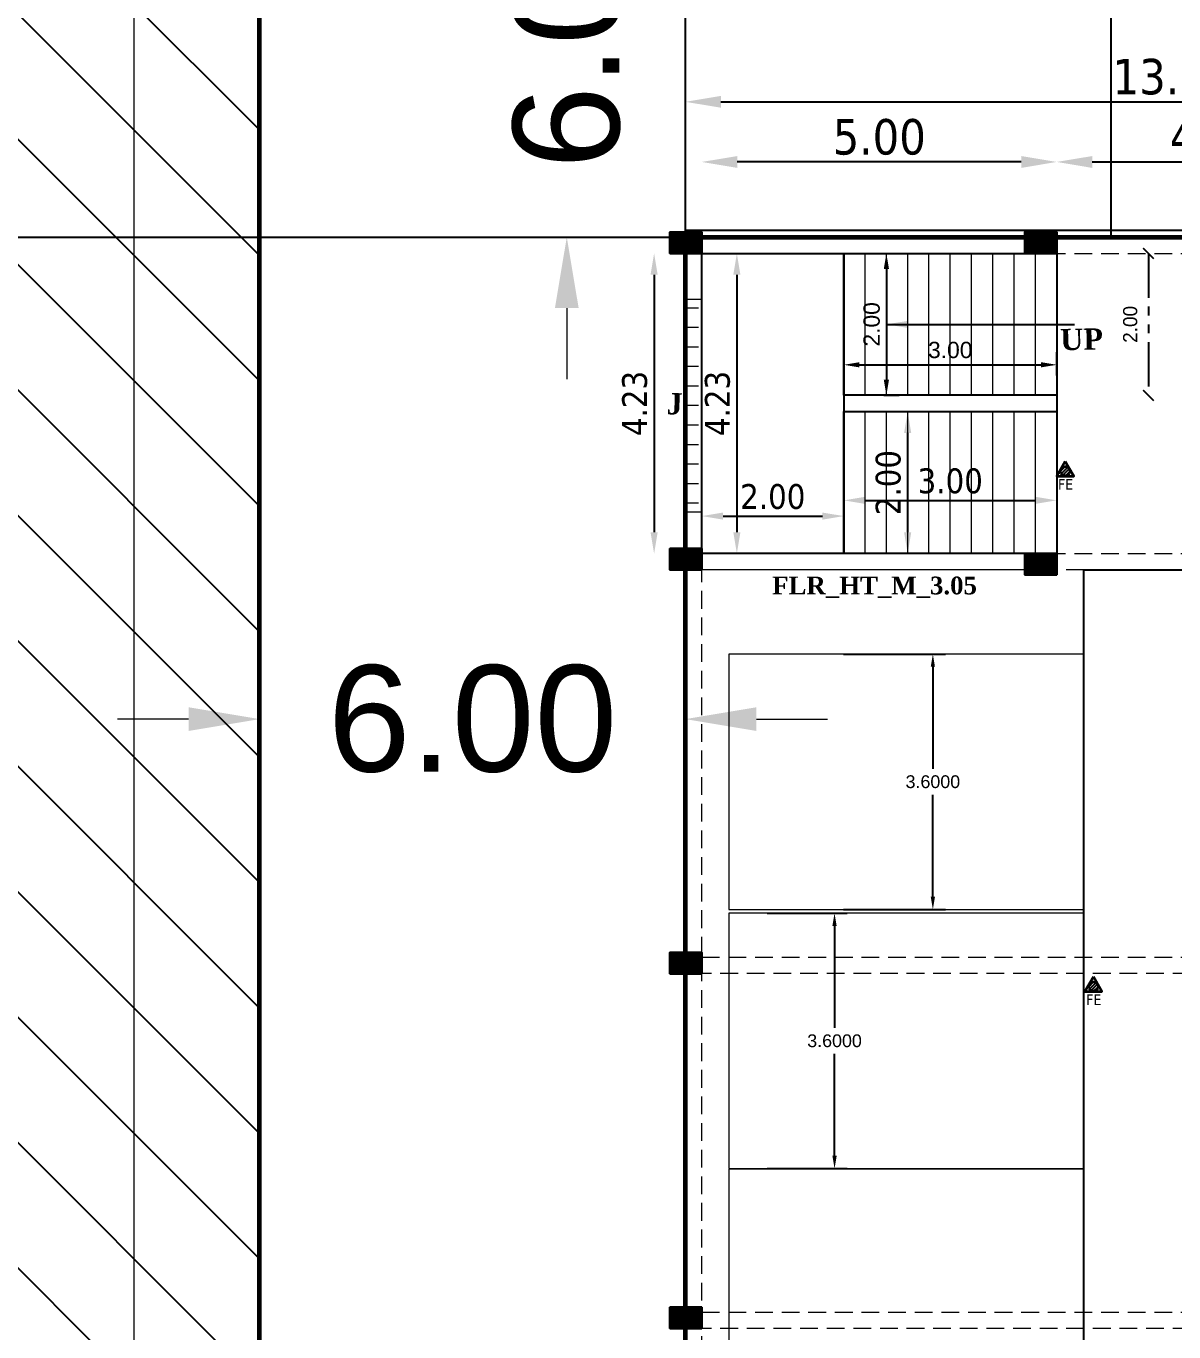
# Model space of a CAD drawing. Header units: metres. Extents: x -44 to 239, y -4 to 219.
# Drawn here: x 7.8 to 23.97, y 152.8 to 171.21 of the extents above; entities that cross this region are included whole.
import ezdxf

# ---------------------------------------------------------------- set-up
doc = ezdxf.new("R2010")
doc.units = ezdxf.units.M
doc.header["$MEASUREMENT"] = 0
doc.linetypes.add('001- GROUND FLOOR PLAN$0$HIDDEN', pattern=[0.375, 0.25, -0.125])
doc.linetypes.add('PHANTOM2', pattern=[1.25, 0.625, -0.125, 0.125, -0.125, 0.125, -0.125])
for name, color, linetype in [('0 @ 1', 7, 'Continuous'), ('BLK_1_COVERED_AREA', 140, 'Continuous'), ('BLK_1_INTERNAL_VEHICULAR_ACCESS', 161, 'Continuous'), ('BLK_1_LVL_0_BLDG_FOOT_PRINT', 1, 'Continuous'), ('BLK_1_LVL_0_SIDE_SETBACK2', 102, 'Continuous'), ('BLK_2_COVERED_AREA', 140, 'Continuous'), ('BLK_2_FLR_0_BLT_UP_AREA', 8, 'Continuous'), ('BLK_2_FLR_0_EXIT_WIDTH_DOOR', 2, 'Continuous'), ('BLK_2_FLR_0_STAIR_2', 1, 'Continuous'), ('BLK_2_FLR_0_STAIR_2 @ 1', 1, 'Continuous'), ('BLK_2_FLR_0_STAIR_2_FLIGHT_1', 7, 'Continuous'), ('BLK_2_FLR_0_STAIR_2_FLIGHT_1 @ 1', 7, 'Continuous'), ('BLK_2_FLR_0_STAIR_2_FLIGHT_2', 7, 'Continuous'), ('BLK_2_FLR_0_STAIR_2_LANDING_1', 7, 'Continuous'), ('BLK_2_FLR_0_STAIR_2_LANDING_1 @ 1', 7, 'Continuous'), ('BLK_2_FLR_0_STILT', 7, 'Continuous'), ('BLK_2_INTERNAL_VEHICULAR_ACCESS', 161, 'Continuous'), ('BLK_2_LVL_0_BLDG_FOOT_PRINT', 1, 'Continuous'), ('BLK_2_LVL_0_REAR_SETBACK', 11, 'Continuous'), ('BLK_2_LVL_0_SIDE_SETBACK1', 171, 'Continuous'), ('DA_PARKING', 1, 'Continuous'), ('DISTANCE_BLK', 238, 'Continuous'), ('INTERNAL_VEHICULAR_ACCESS_DIST', 161, 'Continuous'), ('PARKING_SLOT', 30, 'Continuous'), ('PER_AISLE_WIDTH', 5, 'Continuous')]:
    doc.layers.add(name, color=color, linetype=linetype)
doc.layers.add('A-Column RCC', color=6, linetype='Continuous', lineweight=30)
doc.layers.add('A-Hatch Concrete-TC', color=253, linetype='Continuous', lineweight=0)
doc.styles.add('ARIAL', font='arial.ttf')
doc.styles.add('CODE', font='tahoma.ttf')
doc.styles.add('MtXpl_Times_New_Roma', font='timesbd.ttf')
doc.styles.get("Standard").update_dxf_attribs({"font": 'arial.ttf'})
doc.styles.add('USA TEXT', font='GOTHIC.TTF')
doc.dimstyles.new('1-100-ED', dxfattribs={"dimtxt": 0.2, "dimasz": 0.15, "dimexe": 0.18, "dimexo": 0.0625, "dimgap": 0.15, "dimtad": 1, "dimzin": 0, "dimdsep": 46, "dimtxsty": 'USA TEXT', "dimblk": 'ARCHTICK', "dimcen": 0.1, "dimse1": 1, "dimse2": 1, "dimclrd": 256, "dimclrt": 256, "dimadec": 0, "dimazin": 0, "dimtfac": 1, "dimtofl": 0, "dimtmove": 0, "dimatfit": 3, "dimldrblk": 'ARCHTICK', "dimfxl": 0, "dimtolj": 1, "dimtzin": 0, "dimarcsym": 0})
doc.dimstyles.new('3 LINE', dxfattribs={"dimtxt": 0.23, "dimasz": 0.22, "dimexe": 0.18, "dimexo": 0.0625, "dimgap": 0.09, "dimtad": 1, "dimtoh": 1, "dimzin": 0, "dimdsep": 46, "dimtxsty": 'Standard', "dimcen": 0.09, "dimclrd": 256, "dimclre": 256, "dimazin": 0, "dimtfac": 1, "dimtofl": 0, "dimtmove": 2, "dimatfit": 3, "dimfxl": 0, "dimtolj": 1, "dimtzin": 0, "dimlwd": -1, "dimlwe": -1, "dimarcsym": 0})
doc.dimstyles.new('Copy of drain width', dxfattribs={"dimtxt": 1.5, "dimasz": 1, "dimexe": 0.18, "dimexo": 0.0625, "dimgap": 0.09, "dimtad": 0, "dimzin": 0, "dimdsep": 46, "dimtxsty": 'ARIAL', "dimcen": 0.09, "dimse1": 1, "dimse2": 1, "dimclrd": 21, "dimadec": 0, "dimazin": 0, "dimtfac": 1, "dimtofl": 0, "dimtmove": 0, "dimatfit": 3, "dimfxl": 0, "dimtolj": 1, "dimtzin": 0, "dimlwd": 9, "dimarcsym": 0})
doc.dimstyles.new('OUTER', dxfattribs={"dimscale": 0, "dimtxt": 0.35, "dimasz": 0.3, "dimexe": 0.18, "dimexo": 0.0625, "dimgap": 0.09, "dimtad": 1, "dimzin": 0, "dimdsep": 46, "dimtxsty": 'CODE', "dimcen": 0.09, "dimse1": 1, "dimse2": 1, "dimclrd": 256, "dimclrt": 1, "dimadec": 0, "dimazin": 0, "dimtfac": 1, "dimtofl": 0, "dimtmove": 2, "dimatfit": 3, "dimfxl": 0, "dimtolj": 1, "dimtzin": 0, "dimarcsym": 0})
doc.dimstyles.get("Standard").update_dxf_attribs({"dimtxt": 0.18, "dimasz": 0.18, "dimexe": 0.18, "dimexo": 0.0625, "dimgap": 0.09, "dimtad": 0, "dimtih": 1, "dimtoh": 1, "dimdec": 4, "dimzin": 0, "dimdsep": 46, "dimtxsty": 'Standard', "dimcen": 0.09, "dimadec": 0, "dimazin": 0, "dimtfac": 1, "dimtdec": 4, "dimtofl": 0, "dimtmove": 0, "dimatfit": 3, "dimfxl": 0, "dimtolj": 1, "dimtzin": 0, "dimarcsym": 0})
pattern_1 = [(45, (-51.82832, 141.53471), (-0.022097087, 0.022097087), [])]
pattern_2 = [(45, (-52.225648, 148.7981), (-0.022097087, 0.022097087), [])]
pattern_3 = [(45, (-51.82832, 141.53471), (-0.022097087, 0.022097087), [])]
pattern_4 = [(45, (-52.225648, 148.7981), (-0.022097087, 0.022097087), [])]

# ---------------------------------------------------------------- blocks, each defined once
blk = doc.blocks.new('*D596')
at = {"color": 21, "lineweight": 9}
for p, q in [((9.323, 173.332), (9.32, 148.287)), ((9.317, 118.016), (9.319, 143.061))]:
    blk.add_line(p, q, dxfattribs=at)
at = {"color": 21}
for points in [[(9.156, 173.332), (9.489, 173.332), (9.323, 174.332)], [(9.15, 118.016), (9.483, 118.016), (9.316, 117.016)]]:
    blk.add_solid(points, dxfattribs=at)
at = {"layer": 'Defpoints', "color": 0}
for p in [(11.093, 174.332), (9.316, 117.016), (11.086, 117.016)]:
    blk.add_point(p, dxfattribs=at)
at = {"color": 0, "insert": (9.32, 145.674), "char_height": 1.5, "attachment_point": 5, "rotation": 89.9937, "style": 'ARIAL'}
blk.add_mtext('\\A1;57.32', dxfattribs=at)
blk = doc.blocks.new('*D599')
at = {"color": 21, "lineweight": 9}
for p, q in [((-3.45, 117.915), (0.774, 117.915)), ((10.093, 117.915), (5.869, 117.915))]:
    blk.add_line(p, q, dxfattribs=at)
at = {"color": 21}
for points in [[(-3.45, 118.082), (-3.45, 117.749), (-4.45, 117.915)], [(10.093, 118.082), (10.093, 117.749), (11.093, 117.915)]]:
    blk.add_solid(points, dxfattribs=at)
at = {"layer": 'Defpoints', "color": 0}
for p in [(11.093, 174.332), (-4.45, 172.457), (-4.45, 117.915)]:
    blk.add_point(p, dxfattribs=at)
at = {"color": 0, "insert": (3.321, 117.915), "char_height": 1.5, "attachment_point": 5, "style": 'ARIAL'}
blk.add_mtext('\\A1;15.54', dxfattribs=at)
blk = doc.blocks.new('*D468')
at = {"color": 21, "lineweight": 9}
for p, q in [((10.093, 161.44), (9.093, 161.44)), ((18.093, 161.44), (19.093, 161.44))]:
    blk.add_line(p, q, dxfattribs=at)
at = {"color": 21}
for points in [[(10.093, 161.607), (10.093, 161.273), (11.093, 161.44)], [(18.093, 161.607), (18.093, 161.273), (17.093, 161.44)]]:
    blk.add_solid(points, dxfattribs=at)
at = {"layer": 'Defpoints', "color": 0}
for p in [(11.093, 168.233), (17.093, 168.233), (11.093, 161.44)]:
    blk.add_point(p, dxfattribs=at)
at = {"color": 0, "insert": (14.093, 161.44), "char_height": 1.5, "attachment_point": 5, "style": 'ARIAL'}
blk.add_mtext('\\A1;6.00', dxfattribs=at)
blk = doc.blocks.new('cq')
at = {"layer": 'A-Hatch Concrete-TC'}
h = blk.add_hatch(dxfattribs=at)
h.set_pattern_fill('ANSI31', scale=0.01, angle=90)
h.set_pattern_definition([(135, (0, 0), (-0.00088388347648, -0.00088388347648), [])])
h.paths.add_polyline_path([(8280.033, -864.633), (8280.033, -864.333), (8279.583, -864.333), (8279.583, -864.633)])
at = {"layer": 'A-Column RCC', "color": 7}
blk.add_lwpolyline([(8280.033, -864.633), (8280.033, -864.333), (8279.583, -864.333), (8279.583, -864.633)], close=True, dxfattribs=at)
blk = doc.blocks.new('*D770')
at = {"lineweight": -2, "ltscale": 2}
blk.add_line((17.593, 170.139), (30.313, 170.139), dxfattribs=at)
at = {"ltscale": 2}
for points in [[(17.593, 170.223), (17.593, 170.056), (17.093, 170.139)], [(30.313, 170.223), (30.313, 170.056), (30.813, 170.139)]]:
    blk.add_solid(points, dxfattribs=at)
at = {"layer": 'Defpoints', "color": 0, "ltscale": 2}
for p in [(30.813, 170.139), (17.093, 167.481), (30.813, 167.481)]:
    blk.add_point(p, dxfattribs=at)
at = {"color": 1, "lineweight": 20, "ltscale": 2, "insert": (23.953, 170.49), "char_height": 0.5, "attachment_point": 5, "style": 'CODE'}
blk.add_mtext('\\A1;13.72', dxfattribs=at)
blk = doc.blocks.new('*D772')
at = {"layer": 'BLK_2_FLR_0_STAIR_2', "lineweight": -2, "ltscale": 2}
blk.add_line((21.823, 169.292), (17.823, 169.292), dxfattribs=at)
at = {"layer": 'BLK_2_FLR_0_STAIR_2', "ltscale": 2}
for points in [[(17.823, 169.375), (17.823, 169.208), (17.323, 169.292)], [(21.823, 169.375), (21.823, 169.208), (22.323, 169.292)]]:
    blk.add_solid(points, dxfattribs=at)
at = {"layer": 'Defpoints', "color": 0, "ltscale": 2}
for p in [(17.323, 169.292), (17.323, 168.003), (22.323, 168.003)]:
    blk.add_point(p, dxfattribs=at)
at = {"layer": 'BLK_2_FLR_0_STAIR_2', "color": 1, "lineweight": 20, "ltscale": 2, "insert": (19.823, 169.642), "char_height": 0.5, "attachment_point": 5, "style": 'CODE'}
blk.add_mtext('\\A1;5.00', dxfattribs=at)
blk = doc.blocks.new('*D773')
at = {"lineweight": -2, "ltscale": 2}
blk.add_line((22.823, 169.292), (26.323, 169.292), dxfattribs=at)
at = {"ltscale": 2}
for points in [[(22.823, 169.375), (22.823, 169.208), (22.323, 169.292)], [(26.323, 169.375), (26.323, 169.208), (26.823, 169.292)]]:
    blk.add_solid(points, dxfattribs=at)
at = {"layer": 'Defpoints', "color": 0, "ltscale": 2}
for p in [(26.823, 169.292), (26.823, 168.003), (22.323, 167.559)]:
    blk.add_point(p, dxfattribs=at)
at = {"color": 1, "lineweight": 20, "ltscale": 2, "insert": (24.573, 169.642), "char_height": 0.5, "attachment_point": 5, "style": 'CODE'}
blk.add_mtext('\\A1;4.50', dxfattribs=at)
blk = doc.blocks.new('*D783')
at = {"layer": 'BLK_2_FLR_0_STAIR_2_LANDING_1', "lineweight": -2}
blk.add_line((17.817, 167.703), (17.817, 164.073), dxfattribs=at)
at = {"layer": 'BLK_2_FLR_0_STAIR_2_LANDING_1'}
for points in [[(17.767, 167.703), (17.867, 167.703), (17.817, 168.003)], [(17.767, 164.073), (17.867, 164.073), (17.817, 163.773)]]:
    blk.add_solid(points, dxfattribs=at)
at = {"layer": 'Defpoints', "color": 0}
for p in [(17.598, 168.003), (17.598, 163.773), (17.817, 163.773)]:
    blk.add_point(p, dxfattribs=at)
at = {"layer": 'BLK_2_FLR_0_STAIR_2_LANDING_1', "color": 1, "insert": (17.545, 165.888), "char_height": 0.35, "attachment_point": 5, "rotation": 90, "style": 'CODE'}
blk.add_mtext('\\A1;4.23', dxfattribs=at)
blk = doc.blocks.new('*D784')
at = {"layer": 'BLK_2_FLR_0_STAIR_2_LANDING_1', "lineweight": -2}
blk.add_line((17.623, 164.301), (19.023, 164.301), dxfattribs=at)
at = {"layer": 'BLK_2_FLR_0_STAIR_2_LANDING_1'}
for points in [[(17.623, 164.351), (17.623, 164.251), (17.323, 164.301)], [(19.023, 164.351), (19.023, 164.251), (19.323, 164.301)]]:
    blk.add_solid(points, dxfattribs=at)
at = {"layer": 'Defpoints', "color": 0}
for p in [(17.323, 164.154), (19.323, 164.301), (19.323, 164.154)]:
    blk.add_point(p, dxfattribs=at)
at = {"layer": 'BLK_2_FLR_0_STAIR_2_LANDING_1', "color": 1, "insert": (18.323, 164.574), "char_height": 0.35, "attachment_point": 5, "style": 'CODE'}
blk.add_mtext('\\A1;2.00', dxfattribs=at)
blk = doc.blocks.new('*D785')
at = {"layer": 'BLK_2_FLR_0_STAIR_2_FLIGHT_1', "lineweight": -2}
blk.add_line((20.223, 165.473), (20.223, 164.073), dxfattribs=at)
at = {"layer": 'BLK_2_FLR_0_STAIR_2_FLIGHT_1'}
for points in [[(20.173, 165.473), (20.273, 165.473), (20.223, 165.773)], [(20.173, 164.073), (20.273, 164.073), (20.223, 163.773)]]:
    blk.add_solid(points, dxfattribs=at)
at = {"layer": 'Defpoints', "color": 0}
for p in [(19.623, 165.773), (19.623, 163.773), (20.223, 163.773)]:
    blk.add_point(p, dxfattribs=at)
at = {"layer": 'BLK_2_FLR_0_STAIR_2_FLIGHT_1', "color": 1, "insert": (19.951, 164.773), "char_height": 0.35, "attachment_point": 5, "rotation": 90, "style": 'CODE'}
blk.add_mtext('\\A1;2.00', dxfattribs=at)
blk = doc.blocks.new('*D786')
at = {"layer": 'BLK_2_FLR_0_STAIR_2_FLIGHT_1', "lineweight": -2}
blk.add_line((19.623, 164.523), (22.023, 164.523), dxfattribs=at)
at = {"layer": 'BLK_2_FLR_0_STAIR_2_FLIGHT_1'}
for points in [[(19.623, 164.573), (19.623, 164.473), (19.323, 164.523)], [(22.023, 164.573), (22.023, 164.473), (22.323, 164.523)]]:
    blk.add_solid(points, dxfattribs=at)
at = {"layer": 'Defpoints', "color": 0}
for p in [(19.323, 164.523), (22.323, 164.523), (22.323, 164.523)]:
    blk.add_point(p, dxfattribs=at)
at = {"layer": 'BLK_2_FLR_0_STAIR_2_FLIGHT_1', "color": 1, "insert": (20.823, 164.795), "char_height": 0.35, "attachment_point": 5, "style": 'CODE'}
blk.add_mtext('\\A1;3.00', dxfattribs=at)
blk = doc.blocks.new('*D485')
at = {"layer": 'BLK_2_FLR_0_STAIR_2_FLIGHT_2'}
for p, q in [((19.323, 166.283), (19.323, 166.613)), ((22.323, 166.283), (22.323, 166.613)), ((19.543, 166.433), (22.103, 166.433))]:
    blk.add_line(p, q, dxfattribs=at)
for points in [[(19.543, 166.47), (19.543, 166.397), (19.323, 166.433)], [(22.103, 166.47), (22.103, 166.397), (22.323, 166.433)]]:
    blk.add_solid(points, dxfattribs=at)
at = {"layer": 'Defpoints', "color": 0}
for p in [(22.323, 166.433), (19.323, 166.221), (22.323, 166.221)]:
    blk.add_point(p, dxfattribs=at)
at = {"layer": 'BLK_2_FLR_0_STAIR_2_FLIGHT_2', "color": 0, "insert": (20.823, 166.641), "char_height": 0.23, "attachment_point": 5}
blk.add_mtext('\\A1;3.00', dxfattribs=at)
blk = doc.blocks.new('*D486')
at = {"layer": 'BLK_2_FLR_0_STAIR_2_FLIGHT_2'}
for p, q in [((19.886, 168.003), (20.103, 168.003)), ((19.923, 167.783), (19.923, 166.223)), ((19.886, 166.003), (20.103, 166.003))]:
    blk.add_line(p, q, dxfattribs=at)
for points in [[(19.887, 167.783), (19.96, 167.783), (19.923, 168.003)], [(19.887, 166.223), (19.96, 166.223), (19.923, 166.003)]]:
    blk.add_solid(points, dxfattribs=at)
at = {"layer": 'Defpoints', "color": 0}
for p in [(19.823, 168.003), (19.823, 166.003), (19.923, 166.003)]:
    blk.add_point(p, dxfattribs=at)
at = {"layer": 'BLK_2_FLR_0_STAIR_2_FLIGHT_2', "color": 0, "insert": (19.716, 167.003), "char_height": 0.23, "attachment_point": 5, "rotation": 90}
blk.add_mtext('\\A1;2.00', dxfattribs=at)
blk = doc.blocks.new('*D787')
at = {"layer": 'BLK_2_FLR_0_STAIR_2', "lineweight": -2}
blk.add_line((16.651, 167.703), (16.651, 164.073), dxfattribs=at)
at = {"layer": 'BLK_2_FLR_0_STAIR_2'}
for points in [[(16.601, 167.703), (16.701, 167.703), (16.651, 168.003)], [(16.601, 164.073), (16.701, 164.073), (16.651, 163.773)]]:
    blk.add_solid(points, dxfattribs=at)
at = {"layer": 'Defpoints', "color": 0}
for p in [(17.598, 168.003), (16.651, 163.773), (17.598, 163.773)]:
    blk.add_point(p, dxfattribs=at)
at = {"layer": 'BLK_2_FLR_0_STAIR_2', "color": 1, "insert": (16.379, 165.888), "char_height": 0.35, "attachment_point": 5, "rotation": 90, "style": 'CODE'}
blk.add_mtext('\\A1;4.23', dxfattribs=at)
blk = doc.blocks.new('_ArchTick')
at = {"color": 0, "linetype": 'ByBlock', "const_width": 0.15}
blk.add_lwpolyline([(-0.5, -0.5), (0.5, 0.5)], dxfattribs=at)
blk = doc.blocks.new('*D488')
at = {"layer": 'BLK_2_FLR_0_EXIT_WIDTH_DOOR', "linetype": 'PHANTOM2', "lineweight": -2}
blk.add_line((23.614, 168.003), (23.614, 166.003), dxfattribs=at)
at = {"layer": 'Defpoints', "color": 0}
for p in [(22.098, 168.003), (22.098, 166.003), (23.614, 166.003)]:
    blk.add_point(p, dxfattribs=at)
at = {"layer": 'BLK_2_FLR_0_EXIT_WIDTH_DOOR', "lineweight": -2, "xscale": 0.15, "yscale": 0.15, "zscale": 0.15}
for p, rotation in [((23.614, 168.003), 90), ((23.614, 166.003), 270)]:
    blk.add_blockref('_ArchTick', p, dxfattribs=dict(at, rotation=rotation))
at = {"layer": 'BLK_2_FLR_0_EXIT_WIDTH_DOOR', "insert": (23.359, 167.003), "char_height": 0.2, "attachment_point": 5, "rotation": 90, "style": 'USA TEXT'}
blk.add_mtext('\\A1;2.00', dxfattribs=at)
blk = doc.blocks.new('*D730')
at = {"layer": 'Defpoints', "color": 0}
for p in [(15.421, 174.233), (17.48, 174.233, 800.872), (17.48, 168.233, 800.872)]:
    blk.add_point(p, dxfattribs=at)
at = {"layer": 'INTERNAL_VEHICULAR_ACCESS_DIST', "color": 21, "lineweight": 9}
for p, q in [((15.421, 175.233), (15.421, 176.233)), ((15.421, 167.233), (15.421, 166.233))]:
    blk.add_line(p, q, dxfattribs=at)
at = {"layer": 'INTERNAL_VEHICULAR_ACCESS_DIST', "color": 21}
for points in [[(15.254, 175.233), (15.588, 175.233), (15.421, 174.233)], [(15.254, 167.233), (15.588, 167.233), (15.421, 168.233)]]:
    blk.add_solid(points, dxfattribs=at)
at = {"layer": 'INTERNAL_VEHICULAR_ACCESS_DIST', "color": 0, "lineweight": 60, "insert": (15.421, 171.233), "char_height": 1.5, "attachment_point": 5, "rotation": 90, "style": 'ARIAL'}
blk.add_mtext('\\A1;6.00', dxfattribs=at)
blk = doc.blocks.new('*D740')
at = {"color": 0, "lineweight": -2}
for p, q in [((19.321, 162.357), (20.758, 162.357)), ((20.578, 162.177), (20.578, 160.739)), ((20.578, 158.937), (20.578, 160.375)), ((19.321, 158.757), (20.758, 158.757))]:
    blk.add_line(p, q, dxfattribs=at)
at = {"color": 0}
for points in [[(20.548, 162.177), (20.608, 162.177), (20.578, 162.357)], [(20.548, 158.937), (20.608, 158.937), (20.578, 158.757)]]:
    blk.add_solid(points, dxfattribs=at)
at = {"layer": 'Defpoints', "color": 0}
for p in [(19.259, 162.357), (19.259, 158.757), (20.578, 158.757)]:
    blk.add_point(p, dxfattribs=at)
at = {"color": 0, "insert": (20.578, 160.557), "char_height": 0.18, "attachment_point": 5}
blk.add_mtext('\\A1;3.6000', dxfattribs=at)
blk = doc.blocks.new('*D741')
at = {"color": 0, "lineweight": -2}
for p, q in [((18.246, 158.706), (19.373, 158.706)), ((19.193, 158.526), (19.193, 157.088)), ((19.193, 155.286), (19.193, 156.724)), ((18.246, 155.106), (19.373, 155.106))]:
    blk.add_line(p, q, dxfattribs=at)
at = {"color": 0}
for points in [[(19.163, 158.526), (19.223, 158.526), (19.193, 158.706)], [(19.163, 155.286), (19.223, 155.286), (19.193, 155.106)]]:
    blk.add_solid(points, dxfattribs=at)
at = {"layer": 'Defpoints', "color": 0}
for p in [(18.184, 158.706), (18.184, 155.106), (19.193, 155.106)]:
    blk.add_point(p, dxfattribs=at)
at = {"color": 0, "insert": (19.193, 156.906), "char_height": 0.18, "attachment_point": 5}
blk.add_mtext('\\A1;3.6000', dxfattribs=at)

msp = doc.modelspace()

# ---------------------------------------------------------------- hatches: boundary and pattern name
h = msp.add_hatch()
h.set_pattern_fill('ANSI31', color=256, scale=10, angle=90)
h.set_pattern_definition([(135, (58.7765, -735.3097), (-0.8838835, -0.8838835), [])])
h.paths.add_polyline_path([(-4.45662, 117.01766), (11.09253, 117.01766), (11.09259, 174.33163), (17.09123, 174.33163), (17.08547, 190.79771), (-4.44746, 190.79766)])
h.paths.add_polyline_path([(30.80547, 190.79775), (17.08547, 190.79771), (17.09123, 174.33163), (30.81123, 174.33163)])
h.paths.add_polyline_path([(6.28244, 162.46087), (6.28244, 173.28897), (0.85293, 173.28897), (0.85293, 162.46087)], flags=24)
at = {"lineweight": 20}
h = msp.add_hatch(dxfattribs=at)
h.set_pattern_fill('ANGLE')
h.set_pattern_definition([(360, (-1700.8469, 1761.13714), (1e-16, 0.275), [0.2, -0.075]), (90, (-1700.8469, 1761.13714), (-0.275, 1e-16), [0.2, -0.075])])
h.paths.add_polyline_path([(17.32337, 167.35883), (17.09414, 167.35883), (17.0975, 164.35883), (17.32337, 164.35883)])
h = msp.add_hatch(dxfattribs=at)
h.set_pattern_fill('ANGLE')
h.set_pattern_definition([(360, (-1700.8469, 1761.13714), (1e-16, 0.275), [0.2, -0.075]), (90, (-1700.8469, 1761.13714), (-0.275, 1e-16), [0.2, -0.075])])
h.paths.add_polyline_path([(17.32337, 167.35883), (17.09414, 167.35883), (17.0975, 164.35883), (17.32337, 164.35883)])
at = {"lineweight": 25}
h = msp.add_hatch(dxfattribs=at)
h.set_pattern_fill('ANSI31', color=256, scale=0.25)
h.set_pattern_definition(pattern_2)
h.paths.add_polyline_path([(22.37767, 164.93336, 1), (22.50881, 164.93336, 1)])
h = msp.add_hatch(dxfattribs=at)
h.set_pattern_fill('ANSI31', color=256, scale=0.25)
h.set_pattern_definition(pattern_2)
h.paths.add_polyline_path([(22.37767, 164.93336, 1), (22.50881, 164.93336, 1)])
h = msp.add_hatch(dxfattribs=at)
h.set_pattern_fill('ANSI31', color=256, scale=0.25)
h.set_pattern_definition(pattern_4)
h.paths.add_polyline_path([(22.37767, 164.93336, 1), (22.50881, 164.93336, 1)])
h = msp.add_hatch(dxfattribs=at)
h.set_pattern_fill('ANSI31', color=256, scale=0.25)
h.set_pattern_definition(pattern_4)
h.paths.add_polyline_path([(22.37767, 164.93336, 1), (22.50881, 164.93336, 1)])
h = msp.add_hatch(dxfattribs=at)
h.set_pattern_fill('ANSI31', color=256, scale=0.25)
h.set_pattern_definition(pattern_1)
h.paths.add_polyline_path([(22.775, 157.66997, 1), (22.90614, 157.66997, 1)])
h = msp.add_hatch(dxfattribs=at)
h.set_pattern_fill('ANSI31', color=256, scale=0.25)
h.set_pattern_definition(pattern_1)
h.paths.add_polyline_path([(22.775, 157.66997, 1), (22.90614, 157.66997, 1)])
h = msp.add_hatch(dxfattribs=at)
h.set_pattern_fill('ANSI31', color=256, scale=0.25)
h.set_pattern_definition(pattern_3)
h.paths.add_polyline_path([(22.775, 157.66997, 1), (22.90614, 157.66997, 1)])
h = msp.add_hatch(dxfattribs=at)
h.set_pattern_fill('ANSI31', color=256, scale=0.25)
h.set_pattern_definition(pattern_3)
h.paths.add_polyline_path([(22.775, 157.66997, 1), (22.90614, 157.66997, 1)])

# ---------------------------------------------------------------- linework, layer by layer
at = {"color": 7, "lineweight": 20}
for p, q in [((17.09337, 163.54295, 800.872), (17.09837, 168.00295, 800.872)), ((17.09337, 163.54295, 800.872), (17.09837, 168.00295, 800.872)), ((17.32337, 168.00295, 800.872), (17.32337, 163.77295, 800.872)), ((17.32337, 168.00295, 800.872), (17.32337, 163.77295, 800.872)), ((17.09414, 167.35883, 800.872), (17.32337, 167.35883, 800.872)), ((17.09414, 167.35883, 800.872), (17.32337, 167.35883, 800.872)), ((17.09414, 164.35883, 800.872), (17.32337, 164.35883, 800.872)), ((17.09414, 164.35883, 800.872), (17.32337, 164.35883, 800.872)), ((17.32337, 163.54295, 800.872), (17.09337, 163.54295, 800.872)), ((17.32337, 163.54295, 800.872), (17.09337, 163.54295, 800.872))]:
    msp.add_line(p, q, dxfattribs=at)
at = {"color": 7, "linetype": '001- GROUND FLOOR PLAN$0$HIDDEN', "lineweight": 20}
for p, q in [((17.32337, 163.77295, 800.872), (30.58337, 163.77295, 800.872)), ((17.32337, 163.77295, 800.872), (30.58337, 163.77295, 800.872)), ((30.58337, 163.54295, 800.872), (17.32337, 163.54295, 800.872)), ((30.58337, 163.54295, 800.872), (17.32337, 163.54295, 800.872)), ((17.32337, 158.08295, 800.872), (30.58337, 158.08295, 800.872)), ((17.32337, 158.08295, 800.872), (30.58337, 158.08295, 800.872)), ((30.58337, 157.85295, 800.872), (17.32337, 157.85295, 800.872)), ((30.58337, 157.85295, 800.872), (17.32337, 157.85295, 800.872)), ((17.32337, 153.08295, 800.872), (30.58337, 153.08295, 800.872)), ((17.32337, 153.08295, 800.872), (30.58337, 153.08295, 800.872)), ((30.58337, 152.85295, 800.872), (17.32337, 152.85295, 800.872)), ((30.58337, 152.85295, 800.872), (17.32337, 152.85295, 800.872))]:
    msp.add_line(p, q, dxfattribs=at)
at = {"color": 7, "linetype": '001- GROUND FLOOR PLAN$0$HIDDEN', "lineweight": 20, "elevation": 800.872}
msp.add_lwpolyline([(17.32337, 117.24595), (17.32337, 168.00295), (30.58337, 168.00295), (30.58337, 117.24595)], close=True, dxfattribs=at)
at = {"color": 7, "lineweight": 20, "elevation": 800.872}
for points in [[(21.87337, 168.00295), (17.32337, 168.00295)], [(21.87337, 168.00295), (17.32337, 168.00295)], [(22.32337, 163.77295), (17.32337, 163.77295)], [(22.32337, 163.77295), (17.32337, 163.77295)], [(22.32337, 163.54295), (17.32337, 163.54295)], [(22.32337, 163.54295), (17.32337, 163.54295)]]:
    msp.add_lwpolyline(points, dxfattribs=at)
at = {"lineweight": 35, "elevation": 800.872}
for points in [[(22.44324, 165.07178), (22.32337, 164.86415), (22.56311, 164.86415)], [(22.44324, 165.07178), (22.32337, 164.86415), (22.56311, 164.86415)], [(22.44324, 165.07178), (22.32337, 164.86415), (22.56311, 164.86415)], [(22.44324, 165.07178), (22.32337, 164.86415), (22.56311, 164.86415)], [(22.84057, 157.80838), (22.72069, 157.60076), (22.96044, 157.60076)], [(22.84057, 157.80838), (22.72069, 157.60076), (22.96044, 157.60076)], [(22.84057, 157.80838), (22.72069, 157.60076), (22.96044, 157.60076)], [(22.84057, 157.80838), (22.72069, 157.60076), (22.96044, 157.60076)]]:
    msp.add_lwpolyline(points, close=True, dxfattribs=at)
at = {"lineweight": 35}
for centre in [(22.44324, 164.93336, 800.872), (22.44324, 164.93336, 800.872), (22.44324, 164.93336, 800.872), (22.44324, 164.93336, 800.872), (22.84057, 157.66997, 800.872), (22.84057, 157.66997, 800.872), (22.84057, 157.66997, 800.872), (22.84057, 157.66997, 800.872)]:
    msp.add_circle(centre, 0.06557, dxfattribs=at)
at = {"layer": 'BLK_1_COVERED_AREA', "elevation": 800.872}
msp.add_lwpolyline([(31.22253, 174.33163), (31.22253, 190.79775), (-4.44746, 190.79766), (-4.45663, 117.01766), (11.09253, 117.01595), (11.09259, 174.33163)], close=True, dxfattribs=at)
at = {"layer": 'BLK_1_INTERNAL_VEHICULAR_ACCESS', "elevation": 800.872}
msp.add_lwpolyline([(37.22253, 168.33163), (37.22253, 196.79776), (-10.44671, 196.79764), (-10.45737, 111.01831), (17.09253, 111.01529), (17.09259, 168.33163)], close=True, dxfattribs=at)
at = {"layer": 'BLK_1_LVL_0_BLDG_FOOT_PRINT', "elevation": 800.872}
msp.add_lwpolyline([(31.22253, 174.33163), (31.22254, 190.79775), (-4.44746, 190.79766), (-4.45663, 117.01766), (11.09253, 117.01595), (11.09259, 174.33163)], close=True, dxfattribs=at)
at = {"layer": 'BLK_1_LVL_0_SIDE_SETBACK2', "elevation": 800.872}
msp.add_lwpolyline([(31.22253, 174.33163), (31.22254, 190.79775), (38.03085, 190.79775), (38.03085, 117.01595), (11.09253, 117.01595), (11.0926, 174.33163)], close=True, dxfattribs=at)
at = {"layer": 'BLK_2_COVERED_AREA', "lineweight": 60, "elevation": 800.872}
msp.add_lwpolyline([(17.09337, 117.01595), (17.09337, 168.23295), (30.81337, 168.23295), (30.81337, 117.01595)], close=True, dxfattribs=at)
at = {"layer": 'BLK_2_FLR_0_BLT_UP_AREA', "color": 8, "lineweight": 20, "elevation": 800.872}
msp.add_lwpolyline([(17.09337, 117.01595), (17.09337, 168.23295), (30.81337, 168.23295), (30.81337, 117.01595)], close=True, dxfattribs=at)
at = {"layer": 'BLK_2_FLR_0_STAIR_2', "elevation": 800.872}
msp.add_lwpolyline([(17.32337, 168.00295), (22.32337, 168.00295), (22.32337, 163.77295), (17.32337, 163.77295)], close=True, dxfattribs=at)
at = {"layer": 'BLK_2_FLR_0_STAIR_2_FLIGHT_1', "lineweight": 20}
for p, q in [((19.62337, 163.77295, 800.872), (19.62337, 165.77295, 800.872)), ((19.92337, 163.77295, 800.872), (19.92337, 165.77295, 800.872)), ((20.22337, 163.77295, 800.872), (20.22337, 165.77295, 800.872)), ((20.52337, 163.77295, 800.872), (20.52337, 165.77295, 800.872)), ((20.82337, 163.77295, 800.872), (20.82337, 165.77295, 800.872)), ((21.12337, 163.77295, 800.872), (21.12337, 165.77295, 800.872)), ((21.42337, 163.77295, 800.872), (21.42337, 165.77295, 800.872)), ((21.72337, 163.77295, 800.872), (21.72337, 165.77295, 800.872)), ((22.02337, 163.77295, 800.872), (22.02337, 165.77295, 800.872))]:
    msp.add_line(p, q, dxfattribs=at)
at = {"layer": 'BLK_2_FLR_0_STAIR_2_FLIGHT_1', "elevation": 800.872}
msp.add_lwpolyline([(19.32337, 165.77295), (22.32337, 165.77295), (22.32337, 163.77295), (19.32337, 163.77295)], close=True, dxfattribs=at)
at = {"layer": 'BLK_2_FLR_0_STAIR_2_FLIGHT_2', "lineweight": 20}
for p, q in [((19.62337, 166.00295, 800.872), (19.62337, 168.00295, 800.872)), ((19.92337, 166.00295, 800.872), (19.92337, 168.00295, 800.872)), ((20.22337, 166.00295, 800.872), (20.22337, 168.00295, 800.872)), ((20.52337, 166.00295, 800.872), (20.52337, 168.00295, 800.872)), ((20.82337, 166.00295, 800.872), (20.82337, 168.00295, 800.872)), ((21.12337, 166.00295, 800.872), (21.12337, 168.00295, 800.872)), ((21.42337, 166.00295, 800.872), (21.42337, 168.00295, 800.872)), ((21.72337, 166.00295, 800.872), (21.72337, 168.00295, 800.872)), ((22.02337, 166.00295, 800.872), (22.02337, 168.00295, 800.872))]:
    msp.add_line(p, q, dxfattribs=at)
at = {"layer": 'BLK_2_FLR_0_STAIR_2_FLIGHT_2', "elevation": 800.872}
msp.add_lwpolyline([(22.32337, 166.00295), (19.32337, 166.00295), (19.32337, 168.00295), (22.32337, 168.00295)], close=True, dxfattribs=at)
at = {"layer": 'BLK_2_FLR_0_STAIR_2_LANDING_1', "elevation": 800.872}
msp.add_lwpolyline([(17.32337, 168.00295), (19.32337, 168.00295), (19.32337, 163.77295), (17.32337, 163.77295)], close=True, dxfattribs=at)
at = {"layer": 'BLK_2_FLR_0_STILT', "lineweight": 20, "elevation": 800.872}
msp.add_lwpolyline([(17.09337, 117.01595), (17.09337, 168.23295), (30.81337, 168.23295), (30.81337, 117.01595)], close=True, dxfattribs=at)
at = {"layer": 'BLK_2_INTERNAL_VEHICULAR_ACCESS', "lineweight": 60, "elevation": 800.872}
msp.add_lwpolyline([(11.09337, 111.01595), (11.09337, 174.23295), (36.81337, 174.23295), (36.81337, 111.01595)], close=True, dxfattribs=at)
at = {"layer": 'BLK_2_LVL_0_BLDG_FOOT_PRINT', "lineweight": 60, "elevation": 800.872}
msp.add_lwpolyline([(17.09337, 117.01595), (17.09337, 168.23295), (30.81337, 168.23295), (30.81337, 117.01595)], close=True, dxfattribs=at)
at = {"layer": 'BLK_2_LVL_0_REAR_SETBACK', "elevation": 800.872}
msp.add_lwpolyline([(17.09337, 168.23295), (17.08337, 196.79995), (30.80337, 196.79995), (30.81337, 168.23295)], close=True, dxfattribs=at)
at = {"layer": 'BLK_2_LVL_0_SIDE_SETBACK1', "elevation": 800.872}
msp.add_lwpolyline([(17.09337, 168.23296), (17.09337, 117.01595), (-10.48268, 117.01597), (-12.46403, 168.23295)], close=True, dxfattribs=at)
at = {"layer": 'DA_PARKING', "lineweight": 20, "elevation": 800.872}
for points in [[(17.70372, 162.35695), (17.70372, 158.75695), (22.70372, 158.75695), (22.70372, 162.35695)], [(17.70372, 158.70571), (17.70372, 155.10571), (22.70372, 155.10571), (22.70372, 158.70571)]]:
    msp.add_lwpolyline(points, close=True, dxfattribs=at)
at = {"layer": 'DISTANCE_BLK', "elevation": 800.872}
for points in [[(31.22254, 174.33163), (31.22254, 190.79775), (-4.44746, 190.79766), (-4.45662, 117.01766), (11.09253, 117.01595), (11.0926, 174.33163)], [(17.09337, 117.01595), (17.09337, 168.23295), (30.81337, 168.23295), (30.81337, 117.01595)]]:
    msp.add_lwpolyline(points, close=True, dxfattribs=at)
at = {"layer": 'INTERNAL_VEHICULAR_ACCESS_DIST', "elevation": 800.872}
msp.add_lwpolyline([(23.08839, 168.23295), (23.08839, 174.23295)], dxfattribs=at)
at = {"layer": 'PARKING_SLOT', "color": 30, "lineweight": 20, "elevation": 800.872}
msp.add_lwpolyline([(17.70372, 155.09571), (17.70372, 152.59571), (22.70372, 152.59571), (22.70372, 155.09571)], close=True, dxfattribs=at)
at = {"layer": 'PER_AISLE_WIDTH', "color": 5, "elevation": 800.872}
msp.add_lwpolyline([(27.23211, 117.01595), (22.70372, 117.01595), (22.70372, 163.54295), (27.21513, 163.54295)], close=True, dxfattribs=at)

# ---------------------------------------------------------------- block references
at = {"color": 7, "lineweight": 20}
for p in [(-8262.70996, 1032.63548, 800.872), (-8262.70996, 1032.63548, 800.872), (-8257.70996, 1032.63548, 800.872), (-8257.70996, 1032.63548, 800.872), (-8262.70996, 1028.17548, 800.872), (-8262.70996, 1028.17548, 800.872), (-8262.70996, 1022.48548, 800.872), (-8262.70996, 1022.48548, 800.872), (-8262.70996, 1017.48548, 800.872), (-8262.70996, 1017.48548, 800.872)]:
    msp.add_blockref('cq', p, dxfattribs=at)
at = {"color": 7, "lineweight": 20, "xscale": -1, "rotation": 180}
msp.add_blockref('cq', (-8257.70996, -700.85957, 800.872), dxfattribs=at)
msp.add_blockref('cq', (-8257.70996, -700.85957, 800.872), dxfattribs=at)

# ---------------------------------------------------------------- texts
at = {"color": 7, "lineweight": 20, "style": 'MtXpl_Times_New_Roma'}
for s, rotation, p in [('UP', 1.128911, (22.37412, 166.63779, 800.872)), ('UP', 1.128911, (22.37412, 166.63779, 800.872)), ('J', 358.871089, (16.825, 165.73675, 800.872)), ('J', 358.871089, (16.825, 165.73675, 800.872))]:
    msp.add_text(s, height=0.3, rotation=rotation, dxfattribs=at).set_placement(p)
at = {"lineweight": 35, "style": 'CODE'}
for p in [(22.34109, 164.67375, 800.872), (22.34109, 164.67375, 800.872), (22.34109, 164.67375, 800.872), (22.34109, 164.67375, 800.872), (22.73842, 157.41036, 800.872), (22.73842, 157.41036, 800.872), (22.73842, 157.41036, 800.872), (22.73842, 157.41036, 800.872)]:
    msp.add_text('FE', height=0.15, dxfattribs=at).set_placement(p)
at = {"layer": 'BLK_2_FLR_0_STAIR_2', "insert": (18.3144, 163.44837, 1601.744), "char_height": 0.25, "width": 2.5822321, "attachment_point": 1, "style": 'MtXpl_Times_New_Roma'}
msp.add_mtext('FLR_HT_M_3.05', dxfattribs=at)

# ---------------------------------------------------------------- dimensions: what is measured, and where the dimension line sits
at = {"color": 1}
for base, p1, p2, picture, middle in [((-4.44974, 117.91535, 800.872), (11.09259, 174.33163, 800.872), (-4.44974, 172.45653, 800.872), '*D599', (3.32143, 117.91535, 800.872)), ((11.09259, 161.43993, 800.872), (17.09337, 168.23295, 800.872), (11.09259, 168.23296, 800.872), '*D468', (14.09298, 161.43993, 800.872))]:
    dim = msp.add_linear_dim(base=base, p1=p1, p2=p2, dimstyle='Copy of drain width', dxfattribs=at)
    dim.commit()
    dim.dimension.update_dxf_attribs({"geometry": picture, "text_midpoint": middle})
dim = msp.add_aligned_dim(p1=(11.0926, 174.33163, 800.872), p2=(11.08631, 117.01595, 800.872), distance=-1.76989, dimstyle='Copy of drain width', dxfattribs=at)
dim.commit()
dim.dimension.update_dxf_attribs({"geometry": '*D596', "text_midpoint": (9.31956, 145.67399, 800.872)})
for base, p1, p2, picture, middle in [((20.57767, 158.75695, 800.872), (19.25863, 162.35695, 800.872), (19.25863, 158.75695, 800.872), '*D740', (20.57767, 160.55695, 800.872)), ((19.19343, 155.10571, 800.872), (18.18388, 158.70571, 800.872), (18.18388, 155.10571, 800.872), '*D741', (19.19343, 156.90571, 800.872))]:
    dim = msp.add_linear_dim(base=base, p1=p1, p2=p2, angle=90, dimstyle='Standard')
    dim.commit()
    dim.dimension.update_dxf_attribs({"geometry": picture, "text_midpoint": middle})
at = {"layer": '0 @ 1', "color": 7, "lineweight": 20, "ltscale": 2}
for base, p1, p2, picture, middle in [((30.81337, 170.13934, 800.872), (17.09337, 167.4808, 800.872), (30.81337, 167.4808, 800.872), '*D770', (23.95337, 170.48975, 800.872)), ((26.82337, 169.29183, 800.872), (22.32337, 167.55861, 800.872), (26.82337, 168.00295, 800.872), '*D773', (24.57337, 169.64207, 800.872))]:
    dim = msp.add_linear_dim(base=base, p1=p1, p2=p2, dimstyle='OUTER', override={"dimscale": 1, "dimtxt": 0.5, "dimasz": 0.5, "dimtad": 3, "dimtix": 0, "dimtofl": 0, "dimtmove": 2, "dimatfit": 3}, dxfattribs=at)
    dim.commit()
    dim.dimension.update_dxf_attribs({"geometry": picture, "text_midpoint": middle})
at = {"layer": 'BLK_2_FLR_0_EXIT_WIDTH_DOOR'}
dim = msp.add_linear_dim(base=(23.61358, 166.00295, 800.872), p1=(22.09837, 168.00295, 800.872), p2=(22.09837, 166.00295, 800.872), angle=90, dimstyle='1-100-ED', override={"dimfxl": 75, "dimarcsym": 2}, dxfattribs=at)
dim.commit()
dim.dimension.update_dxf_attribs({"geometry": '*D488', "text_midpoint": (23.35855, 167.00295, 800.872)})
at = {"layer": 'BLK_2_FLR_0_STAIR_2 @ 1', "lineweight": 20, "ltscale": 2}
dim = msp.add_linear_dim(base=(17.32337, 169.29183, 800.872), p1=(22.32337, 168.00295, 800.872), p2=(17.32337, 168.00295, 800.872), dimstyle='OUTER', override={"dimscale": 1, "dimtxt": 0.5, "dimasz": 0.5, "dimtad": 3, "dimtix": 0, "dimtofl": 0, "dimtmove": 2, "dimatfit": 3}, dxfattribs=at)
dim.commit()
dim.dimension.update_dxf_attribs({"geometry": '*D772', "text_midpoint": (19.82337, 169.64207, 800.872)})
at = {"layer": 'BLK_2_FLR_0_STAIR_2 @ 1'}
dim = msp.add_linear_dim(base=(16.65132, 163.77295, 800.872), p1=(17.5984, 168.00295, 800.872), p2=(17.5984, 163.77295, 800.872), angle=90, dimstyle='OUTER', override={"dimscale": 1, "dimtix": 0, "dimtofl": 0, "dimtmove": 2, "dimatfit": 3}, dxfattribs=at)
dim.commit()
dim.dimension.update_dxf_attribs({"geometry": '*D787', "text_midpoint": (16.37904, 165.88795, 800.872)})
at = {"layer": 'BLK_2_FLR_0_STAIR_2_FLIGHT_1 @ 1', "color": 2}
dim = msp.add_linear_dim(base=(20.22337, 163.77295, 800.872), p1=(19.62337, 165.77295, 800.872), p2=(19.62337, 163.77295, 800.872), angle=90, dimstyle='OUTER', override={"dimscale": 1, "dimtix": 0, "dimtofl": 0, "dimtmove": 2, "dimatfit": 3}, dxfattribs=at)
dim.commit()
dim.dimension.update_dxf_attribs({"geometry": '*D785', "text_midpoint": (19.95108, 164.77295, 800.872)})
at = {"layer": 'BLK_2_FLR_0_STAIR_2_FLIGHT_1 @ 1', "color": 1}
dim = msp.add_linear_dim(base=(22.32337, 164.5229, 800.872), p1=(19.32337, 164.5229, 800.872), p2=(22.32337, 164.5229, 800.872), dimstyle='OUTER', override={"dimscale": 1, "dimtix": 0, "dimtofl": 0, "dimtmove": 2, "dimatfit": 3}, dxfattribs=at)
dim.commit()
dim.dimension.update_dxf_attribs({"geometry": '*D786', "text_midpoint": (20.82337, 164.79519, 800.872)})
at = {"layer": 'BLK_2_FLR_0_STAIR_2_FLIGHT_2', "color": 2}
dim = msp.add_linear_dim(base=(19.92337, 166.00295, 800.872), p1=(19.82337, 168.00295, 800.872), p2=(19.82337, 166.00295, 800.872), angle=90, dimstyle='3 LINE', dxfattribs=at)
dim.commit()
dim.dimension.update_dxf_attribs({"geometry": '*D486', "text_midpoint": (19.71593, 167.00295, 800.872)})
at = {"layer": 'BLK_2_FLR_0_STAIR_2_FLIGHT_2', "color": 1}
dim = msp.add_linear_dim(base=(22.32337, 166.43319, 800.872), p1=(19.32337, 166.22092, 800.872), p2=(22.32337, 166.22092, 800.872), dimstyle='3 LINE', dxfattribs=at)
dim.commit()
dim.dimension.update_dxf_attribs({"geometry": '*D485', "text_midpoint": (20.82337, 166.6407, 800.872)})
at = {"layer": 'BLK_2_FLR_0_STAIR_2_LANDING_1 @ 1', "color": 1}
dim = msp.add_linear_dim(base=(17.81728, 163.77295, 800.872), p1=(17.5984, 168.00295, 800.872), p2=(17.5984, 163.77295, 800.872), angle=90, dimstyle='OUTER', override={"dimscale": 1, "dimtix": 0, "dimtofl": 0, "dimtmove": 2, "dimatfit": 3}, dxfattribs=at)
dim.commit()
dim.dimension.update_dxf_attribs({"geometry": '*D783', "text_midpoint": (17.545, 165.88795, 800.872)})
at = {"layer": 'BLK_2_FLR_0_STAIR_2_LANDING_1 @ 1', "color": 2}
dim = msp.add_linear_dim(base=(19.32337, 164.3014, 800.872), p1=(17.32337, 164.15375, 800.872), p2=(19.32337, 164.15375, 800.872), dimstyle='OUTER', override={"dimscale": 1, "dimtix": 0, "dimtofl": 0, "dimtmove": 2, "dimatfit": 3}, dxfattribs=at)
dim.commit()
dim.dimension.update_dxf_attribs({"geometry": '*D784', "text_midpoint": (18.32337, 164.57369, 800.872)})
at = {"layer": 'INTERNAL_VEHICULAR_ACCESS_DIST', "lineweight": 60}
dim = msp.add_linear_dim(base=(15.42087, 174.23295), p1=(17.47984, 168.23295, 800.872), p2=(17.47984, 174.23295, 800.872), angle=90, dimstyle='Copy of drain width', dxfattribs=at)
dim.commit()
dim.dimension.update_dxf_attribs({"geometry": '*D730', "text_midpoint": (15.42087, 171.23295), "dimtype": 160})

# ---------------------------------------------------------------- leaders
at = {"layer": '0 @ 1', "color": 7, "lineweight": 20}
msp.add_leader([(19.92337, 167.00295, 800.872), (22.57516, 167.00295, 800.872)], dimstyle='OUTER', override={"dimscale": 1, "dimgap": 0.09, "dimtad": 0}, dxfattribs=at)
msp.add_leader([(19.92337, 167.00295, 800.872), (22.57516, 167.00295, 800.872)], dimstyle='OUTER', override={"dimscale": 1, "dimgap": 0.09, "dimtad": 0}, dxfattribs=at)

doc.saveas('drawing.dxf')
